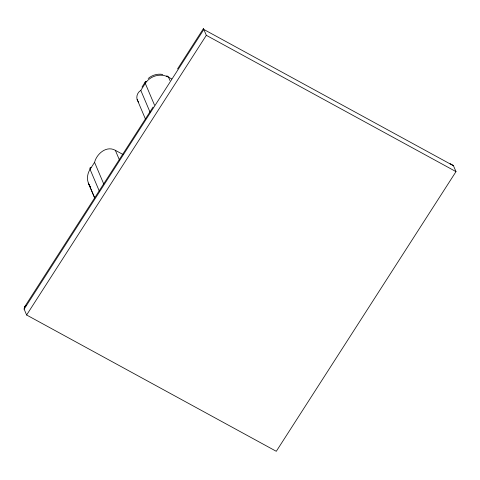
<?xml version="1.0" encoding="UTF-8"?>
<svg xmlns="http://www.w3.org/2000/svg" width="480" height="480" viewBox="0 0 480 480"><rect width="100%" height="100%" fill="white"/><g stroke="black" fill="none" stroke-linecap="round" stroke-linejoin="round"><path stroke-width="0.72" d="M90.408 186.846A17.04 15.81 -23 0 1 90.072 169.344L94.566 162.354C96.744 153.792 106.452 145.338 115.332 150.306L122.958 154.464M141.996 87.09L145.38 81.792M138.486 102.048C135.366 98.424 136.842 92.73 140.802 90.396L145.296 83.4A17.04 3.762 32.7 0 1 146.262 81.468M153.042 107.082L24.492 307.056L24.108 309.09L26.616 315L276.288 451.302L456 171.624L453.324 165.426L450.702 163.98M177.54 68.952L203.346 28.716L203.316 29.526M24.132 309.15L203.844 29.466L203.406 28.704M26.616 315L206.328 35.322L203.844 29.466L453.516 165.768M24.6 306.894L26.112 305.304M148.182 78.516C152.154 75.036 157.626 73.482 162.828 74.466M450.042 163.824L450.444 163.914M206.328 35.322L456 171.624M171.75 78.954L168.546 77.208A17.04 5.124 -61.4 0 0 166.404 76.08M169.944 80.496L168.546 77.208A17.04 15.81 -23 0 0 145.296 83.4L154.518 105.126M140.802 90.396L150.024 112.116M145.542 119.304L137.13 99.456M115.332 150.306L119.472 160.056M94.566 162.354L103.788 184.074M99.294 191.064L90.072 169.344A17.04 3.762 32.7 0 1 91.038 167.412M88.374 183.078L94.65 197.874L89.01 184.572"/></g></svg>
